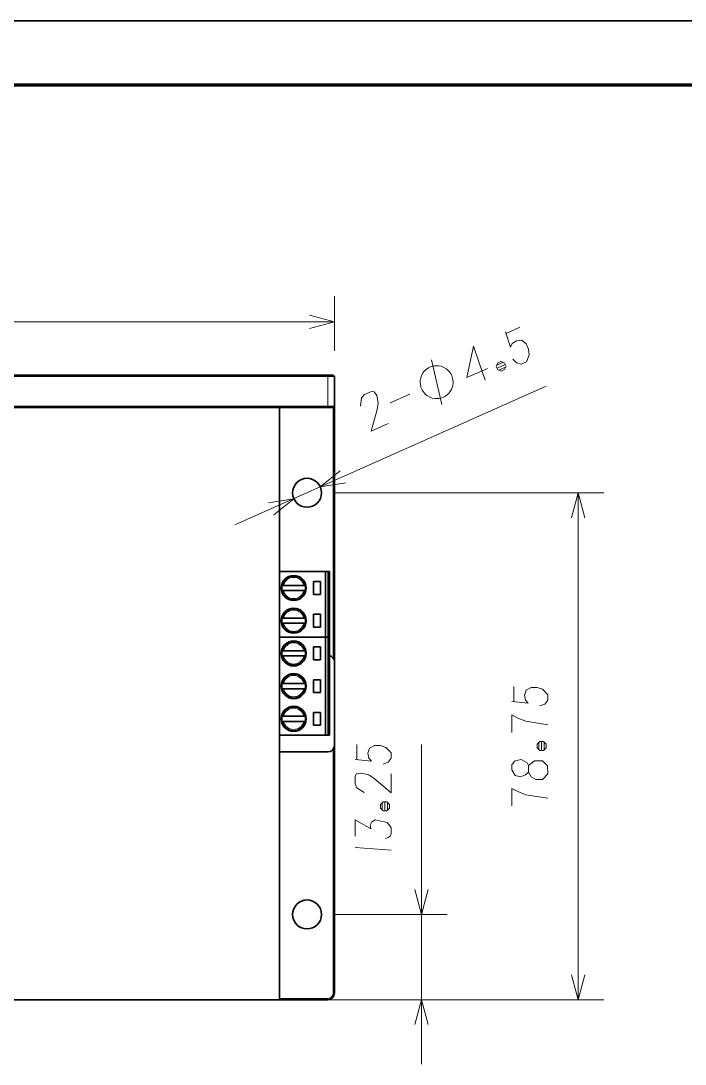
# Model space of a CAD drawing. Extents: x 0 to 297, y 0 to 210.
# Drawn here: x 123.5 to 175.1, y 129 to 210 of the extents above; entities that cross this region are included whole.
import ezdxf

# ---------------------------------------------------------------- set-up
doc = ezdxf.new("R2010")
doc.units = 0

msp = doc.modelspace()

# ---------------------------------------------------------------- linework, layer by layer
at = {"color": 7, "lineweight": 35}
for p, q in [((297, 210), (0, 210)), ((73.324, 182.471), (147.324, 182.471)), ((77.074, 179.971), (143.574, 179.971)), ((143.574, 179.971), (143.574, 133.971)), ((143.574, 133.971), (77.074, 133.971))]:
    msp.add_line(p, q, dxfattribs=at)
at = {"color": 7, "lineweight": 70}
msp.add_line((292, 205), (25, 205), dxfattribs=at)
at = {"color": 7, "lineweight": 13, "ltscale": 0.106078}
msp.add_line((147.824, 184.371), (147.824, 188.614), dxfattribs=at)
at = {"color": 7, "lineweight": 13}
for p, q in [((72.824, 186.614), (147.824, 186.614)), ((147.324, 182.371), (73.324, 182.371)), ((140.105, 170.852), (164.269, 181.623)), ((73.324, 180.071), (147.324, 180.071)), ((147.699, 173.346), (168.761, 173.346)), ((166.761, 133.971), (166.761, 173.346)), ((154.59, 128.971), (154.59, 153.786)), ((145.574, 133.971), (168.761, 133.971))]:
    msp.add_line(p, q, dxfattribs=at)
at = {"color": 7, "lineweight": 35, "ltscale": 0.01}
for p, q in [((147.724, 182.471), (147.324, 182.471)), ((147.324, 179.971), (147.724, 179.971))]:
    msp.add_line(p, q, dxfattribs=at)
at = {"color": 7, "lineweight": 13, "ltscale": 0.0025}
for p, q in [((147.324, 182.371), (147.324, 182.471)), ((147.324, 179.971), (147.324, 180.071)), ((147.324, 134.071), (147.324, 133.971)), ((147.724, 134.471), (147.824, 134.471))]:
    msp.add_line(p, q, dxfattribs=at)
at = {"color": 7, "lineweight": 13, "ltscale": 0.0575}
msp.add_line((147.324, 180.071), (147.324, 182.371), dxfattribs=at)
at = {"color": 7, "lineweight": 13, "ltscale": 0.0125}
for p, q in [((147.324, 182.371), (147.824, 182.371)), ((147.824, 180.071), (147.324, 180.071))]:
    msp.add_line(p, q, dxfattribs=at)
at = {"color": 7, "lineweight": 35, "ltscale": 0.0575}
msp.add_line((147.824, 182.371), (147.824, 180.071), dxfattribs=at)
at = {"color": 7, "lineweight": 35, "ltscale": 0.09375}
for p, q in [((147.324, 179.971), (143.574, 179.971)), ((147.324, 153.221), (143.574, 153.221)), ((147.324, 133.971), (143.574, 133.971))]:
    msp.add_line(p, q, dxfattribs=at)
at = {"color": 7, "lineweight": 13, "ltscale": 0.48625}
msp.add_line((147.724, 160.521), (147.724, 179.971), dxfattribs=at)
at = {"color": 7, "lineweight": 35, "ltscale": 0.496234}
msp.add_line((147.824, 180.071), (147.824, 160.221), dxfattribs=at)
at = {"color": 7, "lineweight": 35, "ltscale": 0.089121}
for p, q in [((143.574, 167.221), (147.139, 167.221)), ((143.574, 162.141), (147.139, 162.141)), ((143.574, 162.141), (147.139, 162.141)), ((143.574, 154.521), (147.139, 154.521))]:
    msp.add_line(p, q, dxfattribs=at)
at = {"color": 7, "lineweight": 35, "ltscale": 0.127}
for p, q in [((147.139, 162.141), (147.139, 167.221)), ((147.344, 162.141), (147.344, 167.221)), ((147.379, 162.141), (147.379, 167.221)), ((147.41, 167.221), (147.41, 162.141)), ((147.436, 167.221), (147.436, 162.141)), ((147.441, 167.221), (147.441, 162.141))]:
    msp.add_line(p, q, dxfattribs=at)
at = {"color": 7, "lineweight": 35, "ltscale": 0.005113}
for p, q in [((147.139, 167.221), (147.344, 167.221)), ((147.139, 162.141), (147.344, 162.141)), ((147.139, 162.141), (147.344, 162.141)), ((147.139, 154.521), (147.344, 154.521))]:
    msp.add_line(p, q, dxfattribs=at)
at = {"color": 7, "lineweight": 35, "ltscale": 0.000894547}
for p, q in [((147.379, 167.221), (147.344, 167.221)), ((147.379, 162.141), (147.344, 162.141)), ((147.344, 162.141), (147.379, 162.141)), ((147.344, 154.521), (147.379, 154.521))]:
    msp.add_line(p, q, dxfattribs=at)
at = {"color": 7, "lineweight": 35, "ltscale": 0.000766754}
for p, q in [((147.41, 167.221), (147.379, 167.221)), ((147.41, 162.141), (147.379, 162.141)), ((147.379, 162.141), (147.41, 162.141)), ((147.379, 154.521), (147.41, 154.521))]:
    msp.add_line(p, q, dxfattribs=at)
at = {"color": 7, "lineweight": 35, "ltscale": 0.000638962}
for p, q in [((147.436, 167.221), (147.41, 167.221)), ((147.436, 162.141), (147.41, 162.141)), ((147.41, 162.141), (147.436, 162.141)), ((147.41, 154.521), (147.436, 154.521))]:
    msp.add_line(p, q, dxfattribs=at)
at = {"color": 7, "lineweight": 35, "ltscale": 0.000128174}
for p, q in [((147.441, 167.221), (147.436, 167.221)), ((147.441, 162.141), (147.436, 162.141)), ((147.436, 162.141), (147.441, 162.141)), ((147.436, 154.521), (147.441, 154.521))]:
    msp.add_line(p, q, dxfattribs=at)
at = {"color": 7, "lineweight": 35, "ltscale": 0.002494}
for p, q in [((143.861, 166.15), (143.761, 166.15)), ((145.568, 166.15), (145.468, 166.15)), ((143.761, 165.751), (143.861, 165.751)), ((145.468, 165.751), (145.568, 165.751)), ((143.861, 163.61), (143.761, 163.61)), ((143.761, 163.211), (143.861, 163.211)), ((145.568, 163.61), (145.468, 163.61)), ((145.468, 163.211), (145.568, 163.211)), ((143.861, 161.07), (143.761, 161.07)), ((143.761, 160.671), (143.861, 160.671)), ((145.568, 161.07), (145.468, 161.07)), ((145.468, 160.671), (145.568, 160.671)), ((143.861, 158.53), (143.761, 158.53)), ((143.761, 158.131), (143.861, 158.131)), ((145.568, 158.53), (145.468, 158.53)), ((145.468, 158.131), (145.568, 158.131)), ((143.861, 155.99), (143.761, 155.99)), ((143.761, 155.591), (143.861, 155.591)), ((145.568, 155.99), (145.468, 155.99)), ((145.468, 155.591), (145.568, 155.591))]:
    msp.add_line(p, q, dxfattribs=at)
at = {"color": 7, "lineweight": 35, "ltscale": 0.040194}
for p, q in [((143.861, 166.15), (145.468, 166.15)), ((145.468, 165.751), (143.861, 165.751)), ((143.861, 163.61), (145.468, 163.61)), ((145.468, 163.211), (143.861, 163.211)), ((143.861, 161.07), (145.468, 161.07)), ((145.468, 160.671), (143.861, 160.671)), ((143.861, 158.53), (145.468, 158.53)), ((145.468, 158.131), (143.861, 158.131)), ((143.861, 155.99), (145.468, 155.99)), ((145.468, 155.591), (143.861, 155.591))]:
    msp.add_line(p, q, dxfattribs=at)
at = {"color": 7, "lineweight": 35, "ltscale": 0.025}
for p, q in [((146.193, 165.451), (146.193, 166.451)), ((146.745, 166.451), (146.745, 165.451)), ((146.193, 162.911), (146.193, 163.911)), ((146.745, 163.911), (146.745, 162.911)), ((146.193, 160.371), (146.193, 161.371)), ((146.745, 161.371), (146.745, 160.371)), ((146.193, 157.831), (146.193, 158.831)), ((146.745, 158.831), (146.745, 157.831)), ((146.193, 155.291), (146.193, 156.291)), ((146.745, 156.291), (146.745, 155.291))]:
    msp.add_line(p, q, dxfattribs=at)
at = {"color": 7, "lineweight": 35, "ltscale": 0.013804}
for p, q in [((146.193, 166.451), (146.745, 166.451)), ((146.745, 165.451), (146.193, 165.451)), ((146.193, 163.911), (146.745, 163.911)), ((146.745, 162.911), (146.193, 162.911)), ((146.193, 161.371), (146.745, 161.371)), ((146.745, 160.371), (146.193, 160.371)), ((146.193, 158.831), (146.745, 158.831)), ((146.745, 157.831), (146.193, 157.831)), ((146.193, 156.291), (146.745, 156.291)), ((146.745, 155.291), (146.193, 155.291))]:
    msp.add_line(p, q, dxfattribs=at)
at = {"color": 7, "lineweight": 35, "ltscale": 0.1905}
for p, q in [((147.139, 154.521), (147.139, 162.141)), ((147.344, 154.521), (147.344, 162.141)), ((147.379, 154.521), (147.379, 162.141)), ((147.41, 162.141), (147.41, 154.521)), ((147.436, 162.141), (147.436, 154.521)), ((147.441, 162.141), (147.441, 154.521))]:
    msp.add_line(p, q, dxfattribs=at)
at = {"color": 7, "lineweight": 35, "ltscale": 0.1625}
msp.add_line((147.824, 153.721), (147.824, 160.221), dxfattribs=at)
at = {"color": 7, "lineweight": 13, "ltscale": 0.47375}
msp.add_line((147.724, 134.471), (147.724, 153.421), dxfattribs=at)
at = {"color": 7, "lineweight": 35, "ltscale": 0.481234}
msp.add_line((147.824, 153.72), (147.824, 134.471), dxfattribs=at)
at = {"color": 7, "lineweight": 13, "ltscale": 0.222261}
msp.add_line((147.699, 140.596), (156.59, 140.596), dxfattribs=at)
at = {"color": 7, "lineweight": 13, "ltscale": 0.09375}
msp.add_line((143.574, 134.071), (147.324, 134.071), dxfattribs=at)
at = {"color": 7, "lineweight": 13, "ltscale": 0.275386}
msp.add_line((145.574, 133.971), (156.59, 133.971), dxfattribs=at)
at = {"color": 7, "lineweight": 13}
for points in [[(145.892, 186.096), (147.824, 186.614), (145.892, 187.132)], [(161.681, 183.733), (161.966, 183.438), (162.353, 183.342), (162.737, 183.513), (162.95, 184.068), (162.906, 184.509), (162.721, 184.924), (162.373, 185.19), (161.964, 185.161), (161.641, 184.941), (161.503, 184.649), (161.117, 185.857)], [(161.174, 185.729), (162.229, 186.199)], [(159.54, 182.088), (159.027, 183.584), (158.624, 184.746), (158.108, 182.293), (159.706, 183.005)], [(156.159, 180.198), (155.373, 183.68)], [(160.438, 183.255), (160.949, 183.483)], [(161.099, 183.32), (160.46, 183.035)], [(160.609, 182.871), (161.12, 183.099)], [(152.013, 178.733), (150.67, 178.134), (151.151, 179.805), (151.236, 180.303), (151.122, 180.903), (150.915, 181.194), (150.713, 181.219), (150.169, 180.977), (149.939, 180.721), (149.847, 180.067)], [(152.146, 180.325), (153.68, 181.009)], [(148.281, 175.063), (146.727, 173.804), (148.702, 174.118)], [(143.118, 171.628), (144.672, 172.888), (142.696, 172.574)], [(167.278, 171.414), (166.761, 173.346), (166.243, 171.414)], [(163.781, 156.791), (164.166, 156.931), (164.411, 157.246), (164.411, 157.666), (163.991, 158.086), (163.571, 158.226), (163.116, 158.226), (162.731, 158.016), (162.591, 157.631), (162.661, 157.246), (162.871, 157.001), (161.611, 157.141)], [(161.751, 157.141), (161.751, 158.296)], [(164.411, 155.321), (162.696, 155.601), (162.066, 155.846), (161.611, 156.091), (161.611, 154.726)], [(163.711, 153.396), (163.711, 153.956)], [(163.921, 154.026), (163.921, 153.326)], [(164.131, 153.396), (164.131, 153.956)], [(151.61, 152.281), (151.995, 152.421), (152.24, 152.736), (152.24, 153.156), (151.82, 153.576), (151.4, 153.716), (150.945, 153.716), (150.56, 153.506), (150.42, 153.121), (150.49, 152.736), (150.7, 152.491), (149.44, 152.631)], [(149.58, 152.631), (149.58, 153.786)], [(162.906, 152.171), (162.801, 152.381), (162.346, 152.626), (161.856, 152.521), (161.611, 152.241), (161.611, 151.821), (161.856, 151.401), (162.276, 151.296), (162.661, 151.436), (162.906, 151.646)], [(152.24, 151.511), (152.24, 150.041), (150.91, 151.161), (150.49, 151.441), (149.895, 151.581), (149.545, 151.511), (149.44, 151.336), (149.44, 150.741), (149.58, 150.426), (150.14, 150.076)], [(164.411, 149.616), (162.696, 149.896), (162.066, 150.141), (161.611, 150.386), (161.611, 149.021)], [(151.54, 148.711), (151.54, 149.271)], [(151.75, 149.341), (151.75, 148.641)], [(151.96, 148.711), (151.96, 149.271)], [(151.785, 146.506), (151.995, 146.576), (152.17, 146.681), (152.24, 146.891), (152.24, 147.311), (152.135, 147.486), (151.925, 147.731), (150.98, 147.941), (150.735, 147.801), (150.595, 147.521), (150.665, 147.241), (149.44, 147.941), (149.44, 146.681)], [(149.44, 145.806), (150.84, 145.701), (152.24, 145.596)], [(154.072, 142.528), (154.59, 140.596), (155.107, 142.528)], [(166.243, 135.903), (166.761, 133.971), (167.278, 135.903)], [(155.107, 132.039), (154.59, 133.971), (154.072, 132.039)]]:
    msp.add_lwpolyline(points, dxfattribs=at)
for points in [[(156.938, 182.461), (156.89, 182.568), (156.742, 182.757), (156.618, 182.893), (156.517, 182.976), (156.339, 183.088), (156.108, 183.177), (155.901, 183.212), (155.77, 183.218), (155.587, 183.2), (155.35, 183.158), (155.243, 183.111), (155.137, 183.063), (154.947, 182.915), (154.811, 182.791), (154.728, 182.69), (154.616, 182.512), (154.528, 182.281), (154.492, 182.074), (154.486, 181.943), (154.504, 181.76), (154.546, 181.523), (154.594, 181.416), (154.641, 181.31), (154.789, 181.12), (154.914, 180.984), (155.015, 180.901), (155.193, 180.789), (155.424, 180.7), (155.631, 180.665), (155.761, 180.659), (155.945, 180.677), (156.182, 180.719), (156.288, 180.767), (156.395, 180.814), (156.584, 180.962), (156.72, 181.087), (156.803, 181.188), (156.915, 181.365), (157.004, 181.597), (157.039, 181.804), (157.045, 181.934), (157.027, 182.118), (156.985, 182.355)], [(160.794, 182.8), (161.05, 182.914), (161.156, 183.192), (161.042, 183.448), (160.765, 183.554), (160.509, 183.44), (160.403, 183.163), (160.517, 182.907)], [(164.271, 153.536), (164.271, 153.816), (164.061, 154.026), (163.781, 154.026), (163.571, 153.816), (163.571, 153.536), (163.781, 153.326), (164.061, 153.326)], [(164.411, 151.506), (164.376, 152.136), (163.991, 152.521), (163.361, 152.521), (162.906, 152.171), (162.906, 151.646), (163.116, 151.296), (163.466, 151.086), (163.991, 151.086)], [(152.1, 148.851), (152.1, 149.131), (151.89, 149.341), (151.61, 149.341), (151.4, 149.131), (151.4, 148.851), (151.61, 148.641), (151.89, 148.641)]]:
    msp.add_lwpolyline(points, close=True, dxfattribs=at)
at = {"color": 7, "lineweight": 35}
for centre, radius in [((145.699, 173.346), 1.125), ((144.665, 165.951), 0.974), ((144.665, 163.411), 0.974), ((144.665, 160.871), 0.974), ((144.665, 158.331), 0.974), ((144.665, 155.791), 0.974), ((145.699, 140.596), 1.125)]:
    msp.add_circle(centre, radius, dxfattribs=at)
for centre, radius, start, end in [((147.724, 182.371), 0.1, 0, 90), ((147.724, 180.071), 0.1, 270, 360), ((144.665, 165.951), 0.925, 167.55664, 192.44336), ((144.665, 165.951), 0.925, 12.44336, 167.55664), ((144.665, 165.951), 0.925, 347.55664, 12.44336), ((144.665, 165.951), 0.925, 192.44336, 347.55664), ((144.665, 163.411), 0.925, 12.44336, 167.55664), ((144.665, 163.411), 0.925, 167.55664, 192.44336), ((144.665, 163.411), 0.925, 192.44336, 347.55664), ((144.665, 163.411), 0.925, 347.55664, 12.44336), ((144.665, 160.871), 0.925, 12.44336, 167.55664), ((144.665, 160.871), 0.925, 167.55664, 192.44336), ((144.665, 160.871), 0.925, 192.44336, 347.55664), ((144.665, 160.871), 0.925, 347.55664, 12.44336), ((147.324, 160.221), 0.5, 0, 76.52596), ((144.665, 158.331), 0.925, 12.44336, 167.55664), ((144.665, 158.331), 0.925, 167.55664, 192.44336), ((144.665, 158.331), 0.925, 192.44336, 347.55664), ((144.665, 158.331), 0.925, 347.55664, 12.44336), ((144.665, 155.791), 0.925, 12.44336, 167.55664), ((144.665, 155.791), 0.925, 167.55664, 192.44336), ((144.665, 155.791), 0.925, 192.44336, 347.55664), ((144.665, 155.791), 0.925, 347.55664, 12.44336), ((147.324, 153.721), 0.5, 270, 360), ((147.324, 134.471), 0.5, 270, 360)]:
    msp.add_arc(centre, radius, start, end, dxfattribs=at)
at = {"color": 7, "lineweight": 13}
for centre, radius, start, end in [((144.665, 165.951), 0.828, 13.93073, 166.06927), ((144.665, 165.951), 0.828, 193.93073, 346.06927), ((144.665, 163.411), 0.828, 13.93073, 166.06927), ((144.665, 163.411), 0.828, 193.93073, 346.06927), ((144.665, 160.871), 0.828, 13.93073, 166.06927), ((144.665, 160.871), 0.828, 193.93073, 346.06927), ((144.665, 158.331), 0.828, 13.93073, 166.06927), ((144.665, 158.331), 0.828, 193.93073, 346.06927), ((144.665, 155.791), 0.828, 13.93073, 166.06927), ((144.665, 155.791), 0.828, 193.93073, 346.06927), ((147.324, 134.471), 0.4, 270, 360)]:
    msp.add_arc(centre, radius, start, end, dxfattribs=at)

doc.saveas('drawing.dxf')
